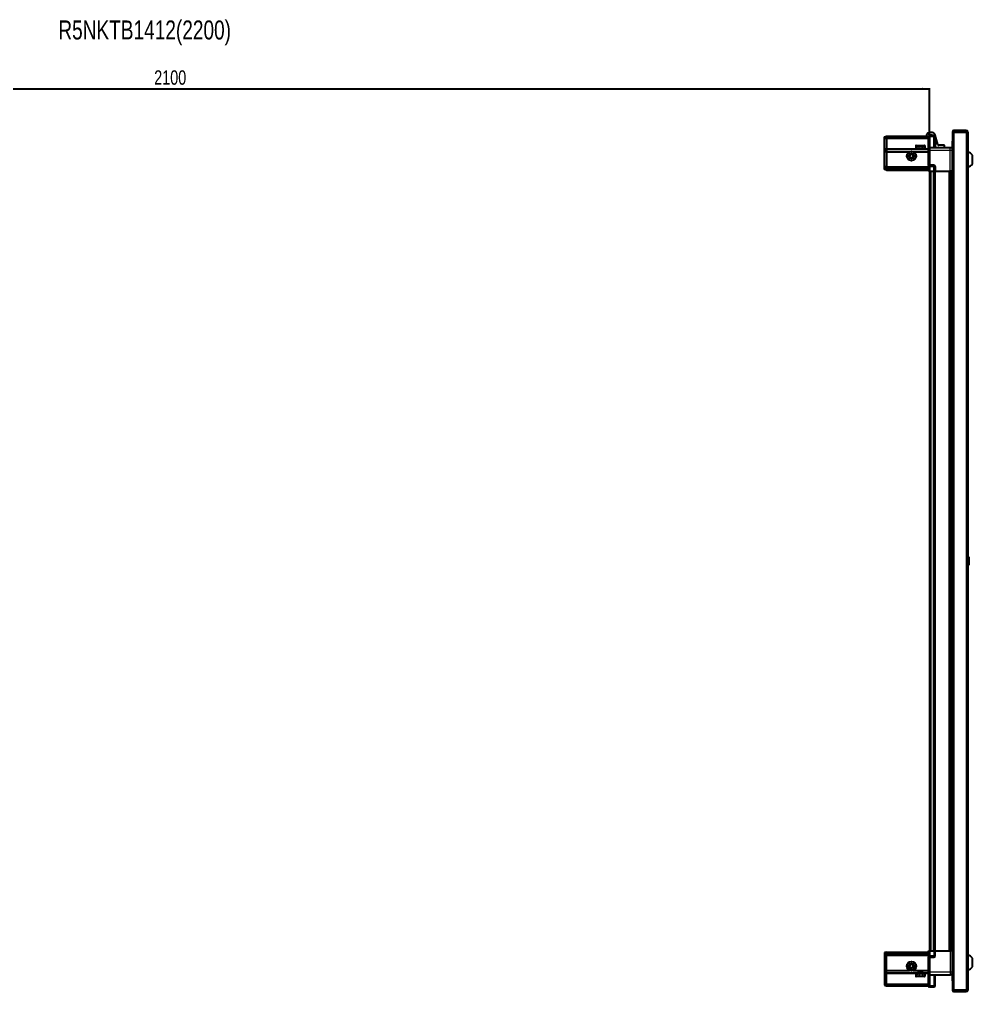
# Model space of a CAD drawing. Header units: millimetres. Extents: x 1219 to 6851, y -1882 to 1932.
# Drawn here: x 3889 to 5216, y 577 to 1930 of the extents above; entities that cross this region are included whole.
import ezdxf

# ---------------------------------------------------------------- set-up
doc = ezdxf.new("R2010")
doc.units = ezdxf.units.MM
doc.layers.add('FORMAT', color=7, linetype='Continuous')
doc.styles.add('SLDTEXTSTYLE0', font='TXT', dxfattribs={"width": 0.75})
doc.dimstyles.new('SLDDIMSTYLE0', dxfattribs={"dimtxt": 20, "dimasz": 10, "dimexe": 0, "dimexo": 0.0625, "dimgap": 5, "dimtad": 2, "dimdec": 1, "dimrnd": 1e-09, "dimzin": 12, "dimdsep": 46, "dimtxsty": 'SLDTEXTSTYLE0', "dimsah": 1, "dimcen": 0.09, "dimadec": 0, "dimazin": 3, "dimtfac": 1, "dimtofl": 0, "dimtmove": 0, "dimatfit": 3, "dimfxl": 0, "dimfrac": 2, "dimtolj": 1, "dimtzin": 12, "dimarcsym": 0})

# ---------------------------------------------------------------- blocks, each defined once
blk = doc.blocks.new('_D_6')
at = {"layer": 'FORMAT'}
for p, q in [((3056.5, 1719.3), (3056.5, 1834.8)), ((3056.5, 1833.8), (5156.5, 1833.8)), ((5156.5, 1719.3), (5156.5, 1834.8))]:
    blk.add_line(p, q, dxfattribs=at)
for points in [[(3056.5, 1833.8), (3066.5, 1832.3), (3066.5, 1835.4)], [(5156.5, 1833.8), (5146.5, 1835.4), (5146.5, 1832.3)]]:
    blk.add_solid(points, dxfattribs=at)
at = {"layer": 'FORMAT', "insert": (4076.9, 1859.6), "char_height": 20, "attachment_point": 1, "style": 'SLDTEXTSTYLE0'}
blk.add_mtext('2100', dxfattribs=at)

msp = doc.modelspace()

# ---------------------------------------------------------------- linework, layer by layer
at = {"color": 7, "linetype": 'Continuous', "lineweight": 25}
for p, q in [((5188.31, 1773.72), (5188.31, 1761.32)), ((5189.81, 1773.72), (5189.81, 1761.32)), ((5190.31, 1760.82), (5190.31, 1773.72)), ((5190.31, 1773.72), (5207.71, 1773.72)), ((5207.71, 1775.82), (5190.41, 1775.82)), ((5207.71, 1774.32), (5190.41, 1774.32)), ((5207.71, 1774.32), (5207.71, 1775.82)), ((5207.71, 1773.72), (5209.81, 1773.72)), ((5209.81, 1773.72), (5209.81, 578.92)), ((5093.81, 1767.02), (5096.81, 1767.82)), ((5093.81, 1765.17), (5093.81, 1767.02)), ((5093.81, 1765.17), (5096.81, 1765.32)), ((5093.81, 1750.82), (5093.81, 1765.17)), ((5096.81, 1767.82), (5096.81, 1765.32)), ((5096.81, 1767.82), (5155.11, 1767.82)), ((5096.81, 1765.32), (5096.81, 1750.82)), ((5096.81, 1765.32), (5155.11, 1765.32)), ((5152.44, 1769.56), (5151.95, 1767.82)), ((5155.98, 1769.32), (5155.11, 1768.82)), ((5155.11, 1768.82), (5155.11, 1767.32)), ((5155.11, 1752.52), (5155.11, 1767.32)), ((5156.31, 1769.32), (5155.98, 1769.32)), ((5156.31, 1767.32), (5156.31, 1769.32)), ((5156.31, 1769.32), (5162.31, 1769.32)), ((5156.31, 1767.32), (5156.31, 1752.52)), ((5160, 1772.82), (5156.77, 1772.82)), ((5164.31, 1767.32), (5164.31, 1752.32)), ((5168.09, 1756.41), (5164.32, 1769.56)), ((5188.21, 1760.82), (5188.21, 591.82)), ((5188.21, 1760.82), (5190.31, 1760.82)), ((5188.31, 1761.32), (5189.81, 1761.32)), ((5093.81, 1749.02), (5093.81, 1750.82)), ((5093.81, 1749.02), (5096.81, 1749.82)), ((5093.81, 1745.99), (5093.81, 1749.02)), ((5096.81, 1746.32), (5093.81, 1745.99)), ((5096.81, 1750.82), (5096.81, 1749.82)), ((5096.81, 1749.82), (5096.81, 1746.32)), ((5096.81, 1749.82), (5155.11, 1749.82)), ((5096.81, 1746.32), (5096.81, 1725.82)), ((5096.81, 1746.32), (5128.81, 1746.32)), ((5133.81, 1746.32), (5155.11, 1746.32)), ((5137.31, 1754.22), (5137.31, 1751.32)), ((5137.31, 1751.32), (5137.35, 1751.32)), ((5137.47, 1751.82), (5137.35, 1751.82)), ((5137.35, 1751.82), (5137.35, 1751.32)), ((5137.35, 1751.32), (5137.47, 1751.32)), ((5137.47, 1751.82), (5137.47, 1751.32)), ((5137.47, 1751.32), (5137.88, 1751.32)), ((5138.22, 1751.82), (5137.88, 1751.82)), ((5137.88, 1751.82), (5137.88, 1751.32)), ((5137.88, 1751.32), (5138.22, 1751.32)), ((5138.11, 1755.02), (5149.51, 1755.02)), ((5138.22, 1751.82), (5138.22, 1751.32)), ((5138.22, 1751.32), (5138.99, 1751.32)), ((5139.52, 1751.82), (5138.99, 1751.82)), ((5138.99, 1751.82), (5138.99, 1751.32)), ((5138.99, 1751.32), (5139.52, 1751.32)), ((5139.41, 1751.32), (5139.41, 1751.22)), ((5139.41, 1751.22), (5148.21, 1751.22)), ((5139.52, 1751.82), (5139.52, 1751.32)), ((5139.52, 1751.32), (5140.57, 1751.32)), ((5139.81, 1750.82), (5140.5, 1750.34)), ((5139.81, 1750.82), (5147.81, 1750.82)), ((5140.5, 1750.34), (5139.81, 1749.86)), ((5139.81, 1749.86), (5139.81, 1749.82)), ((5139.81, 1749.86), (5147.81, 1749.86)), ((5140.5, 1750.34), (5147.12, 1750.34)), ((5141.23, 1751.82), (5140.57, 1751.82)), ((5140.57, 1751.82), (5140.57, 1751.32)), ((5140.57, 1751.32), (5141.23, 1751.32)), ((5141.23, 1751.82), (5141.23, 1751.32)), ((5141.23, 1751.32), (5142.47, 1751.32)), ((5143.2, 1751.82), (5142.47, 1751.82)), ((5142.47, 1751.82), (5142.47, 1751.32)), ((5142.47, 1751.32), (5142.91, 1751.32)), ((5142.91, 1751.82), (5142.91, 1751.32)), ((5143.2, 1751.82), (5143.2, 1751.32)), ((5143.2, 1751.32), (5144.5, 1751.32)), ((5145.23, 1751.82), (5144.5, 1751.82)), ((5144.5, 1751.82), (5144.5, 1751.32)), ((5144.77, 1751.82), (5144.77, 1751.32)), ((5144.77, 1751.32), (5145.23, 1751.32)), ((5145.23, 1751.82), (5145.23, 1751.32)), ((5145.23, 1751.32), (5146.47, 1751.32)), ((5147.12, 1751.82), (5146.47, 1751.82)), ((5146.47, 1751.82), (5146.47, 1751.32)), ((5146.47, 1751.32), (5147.12, 1751.32)), ((5147.12, 1751.82), (5147.12, 1751.32)), ((5147.12, 1751.32), (5148.17, 1751.32)), ((5147.12, 1750.34), (5147.81, 1750.82)), ((5147.81, 1749.86), (5147.12, 1750.34)), ((5147.81, 1749.82), (5147.81, 1749.86)), ((5148.69, 1751.82), (5148.17, 1751.82)), ((5148.17, 1751.82), (5148.17, 1751.32)), ((5148.17, 1751.32), (5148.69, 1751.32)), ((5148.21, 1751.22), (5148.21, 1751.32)), ((5148.69, 1751.82), (5148.69, 1751.32)), ((5148.69, 1751.32), (5149.45, 1751.32)), ((5149.78, 1751.82), (5149.45, 1751.82)), ((5149.45, 1751.82), (5149.45, 1751.32)), ((5149.45, 1751.32), (5149.78, 1751.32)), ((5149.78, 1751.82), (5149.78, 1751.32)), ((5149.78, 1751.32), (5150.17, 1751.32)), ((5150.28, 1751.82), (5150.17, 1751.82)), ((5150.17, 1751.82), (5150.17, 1751.32)), ((5150.17, 1751.32), (5150.28, 1751.32)), ((5150.28, 1751.82), (5150.28, 1751.32)), ((5150.28, 1751.32), (5150.31, 1751.32)), ((5150.31, 1751.32), (5150.31, 1754.22)), ((5155.11, 1752.32), (5155.11, 1752.52)), ((5156.31, 1752.32), (5155.11, 1752.32)), ((5155.11, 1748.32), (5155.11, 1752.32)), ((5155.11, 1728.02), (5155.11, 1748.32)), ((5156.31, 1752.52), (5156.31, 1752.32)), ((5156.31, 1752.32), (5156.31, 1748.32)), ((5156.31, 1752.32), (5185.31, 1752.32)), ((5156.31, 1748.32), (5156.31, 1728.02)), ((5177.26, 1755.32), (5169.53, 1755.32)), ((5177.26, 1752.32), (5177.26, 1755.32)), ((5093.81, 1725.82), (5093.81, 1745.99)), ((5216.41, 1729.32), (5216.41, 1741.32)), ((5093.81, 1724.02), (5093.81, 1725.82)), ((5096.81, 1724.82), (5093.81, 1724.02)), ((5093.81, 1723.28), (5093.81, 1724.02)), ((5096.81, 1723.82), (5093.81, 1723.28)), ((5093.81, 1722.78), (5093.81, 1723.28)), ((5093.81, 1721.63), (5093.81, 1722.78)), ((5096.81, 1722.32), (5093.81, 1722.78)), ((5096.81, 1720.82), (5093.81, 1721.63)), ((5096.81, 1725.82), (5096.81, 1724.82)), ((5096.81, 1724.82), (5096.81, 1723.82)), ((5096.81, 1724.82), (5155.11, 1724.82)), ((5096.81, 1723.82), (5096.81, 1722.32)), ((5096.81, 1723.82), (5155.11, 1723.82)), ((5096.81, 1722.32), (5155.11, 1722.32)), ((5096.81, 1722.32), (5096.81, 1720.82)), ((5096.81, 1720.82), (5155.11, 1720.82)), ((5155.11, 1727.82), (5155.11, 1728.02)), ((5156.31, 1727.82), (5155.11, 1727.82)), ((5155.11, 1727.82), (5155.11, 1727.15)), ((5155.11, 1719.32), (5155.11, 1727.15)), ((5155.98, 1719.32), (5155.11, 1719.32)), ((5155.98, 1725.82), (5155.98, 1719.32)), ((5156.31, 1719.32), (5155.98, 1719.32)), ((5156.31, 1728.02), (5156.31, 1727.82)), ((5156.31, 1725.82), (5156.31, 1727.82)), ((5156.31, 1727.82), (5162.31, 1727.82)), ((5156.31, 1725.82), (5156.31, 1727.82)), ((5156.31, 1725.82), (5156.31, 1719.32)), ((5156.31, 1719.32), (5162.31, 1719.32)), ((5156.46, 1719.32), (5156.46, 633.32)), ((5164.31, 1719.32), (5162.31, 1719.32)), ((5163.66, 1719.32), (5163.66, 633.32)), ((5164.31, 1725.82), (5164.31, 1719.32)), ((5164.31, 1719.32), (5185.31, 1719.32)), ((5186.33, 633.32), (5186.33, 1719.32)), ((5186.37, 633.32), (5186.37, 1719.32)), ((5188.16, 1719.32), (5188.16, 633.32)), ((5210.8, 1182.11), (5209.81, 1181.12)), ((5211.31, 1182.11), (5210.8, 1182.11)), ((5210.8, 1182.11), (5210.8, 1170.54)), ((5211.31, 1182.11), (5211.31, 1170.54)), ((5209.81, 1171.52), (5210.8, 1170.54)), ((5210.8, 1170.54), (5211.31, 1170.54)), ((5096.81, 631.82), (5093.81, 631.02)), ((5093.81, 631.02), (5093.81, 629.87)), ((5096.81, 630.32), (5093.81, 629.87)), ((5093.81, 629.87), (5093.81, 629.37)), ((5096.81, 628.82), (5093.81, 629.37)), ((5093.81, 629.37), (5093.81, 628.63)), ((5096.81, 627.82), (5093.81, 628.63)), ((5093.81, 628.63), (5093.81, 626.82)), ((5093.81, 626.82), (5093.81, 606.66)), ((5096.81, 630.32), (5096.81, 631.82)), ((5096.81, 631.82), (5155.11, 631.82)), ((5096.81, 628.82), (5096.81, 630.32)), ((5096.81, 630.32), (5155.11, 630.32)), ((5096.81, 628.82), (5155.11, 628.82)), ((5096.81, 627.82), (5096.81, 628.82)), ((5096.81, 627.82), (5155.11, 627.82)), ((5096.81, 626.82), (5096.81, 627.82)), ((5096.81, 606.32), (5096.81, 626.82)), ((5155.11, 625.5), (5155.11, 633.32)), ((5155.11, 633.32), (5155.98, 633.32)), ((5155.11, 625.5), (5155.11, 624.82)), ((5156.31, 624.82), (5155.11, 624.82)), ((5155.11, 624.62), (5155.11, 624.82)), ((5155.11, 604.32), (5155.11, 624.62)), ((5155.98, 633.32), (5155.98, 633.32)), ((5155.98, 633.32), (5155.98, 626.82)), ((5156.31, 633.32), (5155.98, 633.32)), ((5156.31, 633.32), (5156.31, 626.82)), ((5156.31, 633.32), (5156.31, 633.32)), ((5156.31, 633.32), (5162.31, 633.32)), ((5156.31, 633.32), (5156.31, 626.82)), ((5156.31, 624.82), (5156.31, 626.82)), ((5156.31, 624.82), (5156.31, 624.62)), ((5156.31, 624.82), (5162.31, 624.82)), ((5156.31, 624.62), (5156.31, 604.32)), ((5164.31, 633.32), (5162.31, 633.32)), ((5164.31, 626.82), (5164.31, 633.32)), ((5164.31, 633.32), (5185.31, 633.32)), ((5216.41, 611.32), (5216.41, 623.32)), ((5096.81, 606.32), (5093.81, 606.66)), ((5093.81, 606.66), (5093.81, 603.63)), ((5093.81, 603.63), (5096.81, 602.82)), ((5093.81, 603.63), (5093.81, 601.82)), ((5093.81, 601.82), (5093.81, 587.48)), ((5096.81, 606.32), (5128.81, 606.32)), ((5096.81, 602.82), (5096.81, 606.32)), ((5096.81, 602.82), (5155.11, 602.82)), ((5096.81, 601.82), (5096.81, 602.82)), ((5096.81, 587.32), (5096.81, 601.82)), ((5133.81, 606.32), (5155.11, 606.32)), ((5137.31, 601.32), (5137.31, 598.42)), ((5137.33, 601.32), (5137.31, 601.32)), ((5137.33, 600.82), (5137.33, 601.32)), ((5137.43, 601.32), (5137.33, 601.32)), ((5137.33, 600.82), (5137.43, 600.82)), ((5137.43, 600.82), (5137.43, 601.32)), ((5137.8, 601.32), (5137.43, 601.32)), ((5137.8, 600.82), (5137.8, 601.32)), ((5138.12, 601.32), (5137.8, 601.32)), ((5137.8, 600.82), (5138.12, 600.82)), ((5149.51, 597.62), (5138.11, 597.62)), ((5138.12, 600.82), (5138.12, 601.32)), ((5138.86, 601.32), (5138.12, 601.32)), ((5138.86, 600.82), (5138.86, 601.32)), ((5139.37, 601.32), (5138.86, 601.32)), ((5138.86, 600.82), (5139.37, 600.82)), ((5139.37, 600.82), (5139.37, 601.32)), ((5140.4, 601.32), (5139.37, 601.32)), ((5139.41, 601.42), (5139.41, 601.32)), ((5148.21, 601.42), (5139.41, 601.42)), ((5139.81, 602.82), (5139.81, 602.79)), ((5139.81, 602.79), (5140.5, 602.31)), ((5147.81, 602.79), (5139.81, 602.79)), ((5140.5, 602.31), (5139.81, 601.82)), ((5147.81, 601.82), (5139.81, 601.82)), ((5140.4, 600.82), (5140.4, 601.32)), ((5141.05, 601.32), (5140.4, 601.32)), ((5140.4, 600.82), (5141.05, 600.82)), ((5147.12, 602.31), (5140.5, 602.31)), ((5141.05, 600.82), (5141.05, 601.32)), ((5142.28, 601.32), (5141.05, 601.32)), ((5142.28, 600.82), (5142.28, 601.32)), ((5142.77, 601.32), (5142.28, 601.32)), ((5142.28, 600.82), (5143, 600.82)), ((5142.77, 600.82), (5142.77, 601.32)), ((5143, 600.82), (5143, 601.32)), ((5144.3, 601.32), (5143, 601.32)), ((5144.3, 600.82), (5144.3, 601.32)), ((5144.3, 600.82), (5145.04, 600.82)), ((5144.64, 600.82), (5144.64, 601.32)), ((5145.04, 601.32), (5144.64, 601.32)), ((5145.04, 600.82), (5145.04, 601.32)), ((5146.28, 601.32), (5145.04, 601.32)), ((5146.28, 600.82), (5146.28, 601.32)), ((5146.95, 601.32), (5146.28, 601.32)), ((5146.28, 600.82), (5146.95, 600.82)), ((5146.95, 600.82), (5146.95, 601.32)), ((5148.02, 601.32), (5146.95, 601.32)), ((5147.12, 602.31), (5147.81, 602.79)), ((5147.81, 601.82), (5147.12, 602.31)), ((5147.81, 602.79), (5147.81, 602.82)), ((5148.02, 600.82), (5148.02, 601.32)), ((5148.55, 601.32), (5148.02, 601.32)), ((5148.02, 600.82), (5148.55, 600.82)), ((5148.21, 601.32), (5148.21, 601.42)), ((5148.55, 600.82), (5148.55, 601.32)), ((5149.34, 601.32), (5148.55, 601.32)), ((5149.34, 600.82), (5149.34, 601.32)), ((5149.7, 601.32), (5149.34, 601.32)), ((5149.34, 600.82), (5149.7, 600.82)), ((5149.7, 600.82), (5149.7, 601.32)), ((5150.13, 601.32), (5149.7, 601.32)), ((5150.13, 600.82), (5150.13, 601.32)), ((5150.26, 601.32), (5150.13, 601.32)), ((5150.13, 600.82), (5150.26, 600.82)), ((5150.26, 600.82), (5150.26, 601.32)), ((5150.31, 601.32), (5150.26, 601.32)), ((5150.31, 598.42), (5150.31, 601.32)), ((5155.11, 600.32), (5155.11, 604.32)), ((5156.31, 600.32), (5155.11, 600.32)), ((5155.11, 600.12), (5155.11, 600.32)), ((5155.11, 585.32), (5155.11, 600.12)), ((5156.31, 604.32), (5156.31, 600.32)), ((5156.31, 600.32), (5156.31, 600.12)), ((5156.31, 600.32), (5185.31, 600.32)), ((5156.31, 600.12), (5156.31, 585.32)), ((5156.31, 600.12), (5156.31, 585.32)), ((5164.31, 585.32), (5164.31, 600.32)), ((5093.81, 587.48), (5096.81, 587.32)), ((5093.81, 587.48), (5093.81, 585.63)), ((5093.81, 585.63), (5096.81, 584.82)), ((5096.81, 587.32), (5155.11, 587.32)), ((5096.81, 584.82), (5096.81, 587.32)), ((5096.81, 584.82), (5155.11, 584.82)), ((5155.11, 585.32), (5155.11, 583.82)), ((5155.11, 583.82), (5155.98, 583.32)), ((5156.31, 583.32), (5155.98, 583.32)), ((5156.31, 583.32), (5156.31, 585.32)), ((5156.31, 583.32), (5162.31, 583.32)), ((5190.31, 591.82), (5188.21, 591.82)), ((5188.31, 591.32), (5189.81, 591.32)), ((5188.31, 591.32), (5188.31, 578.92)), ((5189.81, 591.32), (5189.81, 578.92)), ((5190.31, 578.92), (5190.31, 591.82)), ((5207.71, 578.92), (5190.31, 578.92)), ((5190.41, 578.32), (5207.71, 578.32)), ((5190.41, 576.82), (5207.71, 576.82)), ((5209.81, 578.92), (5207.71, 578.92)), ((5207.71, 578.32), (5207.71, 576.82))]:
    msp.add_line(p, q, dxfattribs=at)
at = {"color": 8, "linetype": 'Continuous', "lineweight": 18}
for p, q in [((5189.81, 1773.72), (5188.31, 1773.72)), ((5190.41, 1774.32), (5190.41, 1775.82)), ((5207.71, 1773.72), (5207.71, 578.92)), ((5156.31, 1767.32), (5155.11, 1767.32)), ((5156.31, 1767.32), (5162.31, 1767.32)), ((5162.31, 1767.32), (5162.31, 1769.32)), ((5162.31, 1767.32), (5164.31, 1767.32)), ((5162.31, 1752.32), (5162.31, 1767.32)), ((5190.31, 1760.82), (5190.31, 591.82)), ((5093.81, 1750.82), (5096.81, 1750.82)), ((5096.81, 1750.82), (5139.81, 1750.82)), ((5137.31, 1754.22), (5150.31, 1754.22)), ((5147.81, 1750.82), (5155.11, 1750.82)), ((5155.11, 1752.52), (5156.31, 1752.52)), ((5156.31, 1748.32), (5155.11, 1748.32)), ((5156.31, 1748.32), (5185.31, 1748.32)), ((5185.31, 1719.32), (5185.31, 1748.32)), ((5096.81, 1725.82), (5093.81, 1725.82)), ((5096.81, 1725.82), (5155.11, 1725.82)), ((5155.11, 1728.02), (5156.31, 1728.02)), ((5156.31, 1725.82), (5155.98, 1725.82)), ((5156.31, 1725.82), (5162.31, 1725.82)), ((5158.46, 1719.32), (5158.46, 633.32)), ((5161.66, 1719.32), (5161.66, 633.32)), ((5162.31, 1725.82), (5162.31, 1727.82)), ((5162.31, 1719.32), (5162.31, 1725.82)), ((5164.31, 1725.82), (5162.31, 1725.82)), ((5164.31, 1719.32), (5164.31, 633.32)), ((5183.71, 633.32), (5183.71, 1719.32)), ((5185.13, 1719.32), (5185.13, 633.32)), ((5187.58, 633.32), (5187.58, 1719.32)), ((5096.81, 626.82), (5093.81, 626.82)), ((5096.81, 626.82), (5155.11, 626.82)), ((5156.31, 624.62), (5155.11, 624.62)), ((5156.31, 633.32), (5155.98, 633.32)), ((5156.31, 626.82), (5155.98, 626.82)), ((5156.31, 626.82), (5162.31, 626.82)), ((5162.31, 633.32), (5162.31, 626.82)), ((5164.31, 626.82), (5162.31, 626.82)), ((5162.31, 626.82), (5162.31, 624.82)), ((5185.31, 633.32), (5185.31, 604.32)), ((5093.81, 601.82), (5096.81, 601.82)), ((5096.81, 601.82), (5139.81, 601.82)), ((5150.31, 598.42), (5137.31, 598.42)), ((5147.81, 601.82), (5155.11, 601.82)), ((5156.31, 604.32), (5155.11, 604.32)), ((5156.31, 600.12), (5155.11, 600.12)), ((5156.31, 604.32), (5185.31, 604.32)), ((5162.31, 600.32), (5162.31, 585.32)), ((5156.31, 585.32), (5155.11, 585.32)), ((5156.31, 585.32), (5162.31, 585.32)), ((5162.31, 585.32), (5164.31, 585.32)), ((5162.31, 585.32), (5162.31, 583.32)), ((5189.81, 578.92), (5188.31, 578.92)), ((5190.41, 578.32), (5190.41, 576.82))]:
    msp.add_line(p, q, dxfattribs=at)
at = {"color": 7, "linetype": 'Continuous', "lineweight": 25}
for centre, radius in [((5131.31, 1740.32), 6.5), ((5131.31, 1740.32), 3.46), ((5131.31, 612.32), 6.5), ((5131.31, 612.32), 3.46)]:
    msp.add_circle(centre, radius, dxfattribs=at)
at = {"color": 8, "linetype": 'Continuous', "lineweight": 18}
for centre in [(5131.31, 1740.32), (5131.31, 612.32)]:
    msp.add_circle(centre, 5.7, dxfattribs=at)
at = {"color": 7, "linetype": 'Continuous', "lineweight": 25}
for centre, radius, start, end in [((5190.41, 1773.72), 2.1, 90, 180), ((5190.41, 1773.72), 0.6, 90, 180), ((5207.71, 1773.72), 2.1, 0, 90), ((5207.71, 1773.72), 0.6, 0, 90), ((5156.77, 1768.32), 4.5, 90, 164), ((5158.36, 1767.92), 1.9, 47.4631, 132.5369), ((5160, 1768.32), 4.5, 16, 90), ((5162.31, 1767.32), 2, 0, 90), ((5138.11, 1754.22), 0.8, 90, 180), ((5139.41, 1750.82), 0.4, 0, 90), ((5148.21, 1750.82), 0.4, 90, 180), ((5149.51, 1754.22), 0.8, 0, 90), ((5169.53, 1756.82), 1.5, 196, 270), ((5131.31, 1740.32), 2.5, 120.74103, 180.74103), ((5131.31, 1740.32), 2.5, 180.74103, 240.74103), ((5131.31, 1740.32), 2.5, 60.74103, 120.74103), ((5131.31, 1740.32), 2.5, 240.74103, 300.74103), ((5131.31, 1740.32), 2.5, 0.74103, 60.74103), ((5131.31, 1740.32), 2.5, 300.74103, 0.74103), ((5206.79, 1734.3), 11.91, 36.1266, 75.29965), ((5162.31, 1725.82), 2, 0, 90), ((5206.79, 1736.35), 11.91, 284.70035, 323.8734), ((5162.31, 626.82), 2, 270, 0), ((5206.79, 616.3), 11.91, 36.1266, 75.29965), ((5131.31, 612.32), 2.5, 155.91157, 215.91157), ((5131.31, 612.32), 2.5, 95.91157, 155.91157), ((5131.31, 612.32), 2.5, 215.91157, 275.91157), ((5131.31, 612.32), 2.5, 35.91157, 95.91157), ((5131.31, 612.32), 2.5, 275.91157, 335.91157), ((5131.31, 612.32), 2.5, 335.91157, 35.91157), ((5206.79, 618.35), 11.91, 284.70035, 323.8734), ((5138.11, 598.42), 0.8, 180, 270), ((5139.41, 601.82), 0.4, 270, 0), ((5148.21, 601.82), 0.4, 180, 270), ((5149.51, 598.42), 0.8, 270, 0), ((5162.31, 585.32), 2, 270, 0), ((5190.41, 578.92), 2.1, 180, 270), ((5190.41, 578.92), 0.6, 180, 270), ((5207.71, 578.92), 2.1, 270, 0), ((5207.71, 578.92), 0.6, 270, 0)]:
    msp.add_arc(centre, radius, start, end, dxfattribs=at)
for centre, start_param, end_param in [((5152.51, 1725.82), 0, 0.7227342), ((5152.51, 626.82), 5.5604511, 6.2831853)]:
    msp.add_ellipse(centre, major_axis=(3.46, 0), ratio=0.5773503, start_param=start_param, end_param=end_param, dxfattribs=at)
for points, knots in [([(5185.31, 1752.32), (5185.75, 1752.28), (5186.43, 1752.21), (5187.24, 1751.77), (5187.8, 1751.33), (5188.08, 1750.96), (5188.21, 1750.77)], [0, 0, 0, 0, 0.3842982, 0.5911726, 0.8024372, 1, 1, 1, 1]), ([(5128.79, 1741.73), (5129.24, 1742), (5130.06, 1742.49), (5130.89, 1742.98), (5131.27, 1743.21)], [0, 0, 0, 0, 0.5346859, 1, 1, 1, 1]), ([(5128.83, 1738.85), (5128.83, 1738.97), (5128.82, 1739.57), (5128.81, 1740.57), (5128.8, 1741.39), (5128.79, 1741.73)], [0, 0, 0, 0, 0.1331247, 0.6370994, 1, 1, 1, 1]), ([(5131.35, 1737.44), (5130.9, 1737.69), (5130.06, 1738.16), (5129.22, 1738.63), (5128.83, 1738.85)], [0, 0, 0, 0, 0.5346859, 1, 1, 1, 1]), ([(5131.27, 1743.21), (5131.72, 1742.96), (5132.57, 1742.49), (5133.4, 1742.02), (5133.79, 1741.8)], [0, 0, 0, 0, 0.5346859, 1, 1, 1, 1]), ([(5133.83, 1738.91), (5133.39, 1738.65), (5132.56, 1738.16), (5131.73, 1737.67), (5131.35, 1737.44)], [0, 0, 0, 0, 0.5346859, 1, 1, 1, 1]), ([(5133.79, 1741.8), (5133.8, 1741.45), (5133.81, 1740.63), (5133.82, 1739.64), (5133.83, 1739.04), (5133.83, 1738.91)], [0, 0, 0, 0, 0.3629006, 0.8668753, 1, 1, 1, 1]), ([(5188.16, 1719.32), (5188.12, 1719.32), (5187.9, 1719.32), (5187.18, 1719.32), (5186.22, 1719.32), (5185.57, 1719.32), (5185.31, 1719.32)], [0, 0, 0, 0, 0.07170733, 0.42097906, 0.77025079, 1, 1, 1, 1]), ([(5188.16, 633.32), (5188.12, 633.32), (5187.9, 633.32), (5187.18, 633.32), (5186.22, 633.32), (5185.57, 633.32), (5185.31, 633.32)], [0, 0, 0, 0, 0.0717073, 0.4209791, 0.7702508, 1, 1, 1, 1]), ([(5128.44, 612.03), (5128.65, 612.5), (5129.04, 613.38), (5129.44, 614.25), (5129.62, 614.66)], [0, 0, 0, 0, 0.53468586, 1, 1, 1, 1]), ([(5130.13, 609.69), (5129.83, 610.11), (5129.26, 610.89), (5128.7, 611.66), (5128.44, 612.03)], [0, 0, 0, 0, 0.5346859, 1, 1, 1, 1]), ([(5129.62, 614.66), (5129.96, 614.7), (5130.78, 614.78), (5131.77, 614.88), (5132.36, 614.95), (5132.49, 614.96)], [0, 0, 0, 0, 0.3629006, 0.8668753, 1, 1, 1, 1]), ([(5133, 609.99), (5132.88, 609.97), (5132.28, 609.91), (5131.29, 609.81), (5130.48, 609.72), (5130.13, 609.69)], [0, 0, 0, 0, 0.1331247, 0.6370994, 1, 1, 1, 1]), ([(5132.49, 614.96), (5132.79, 614.54), (5133.36, 613.76), (5133.92, 612.98), (5134.18, 612.62)], [0, 0, 0, 0, 0.5346859, 1, 1, 1, 1]), ([(5134.18, 612.62), (5133.97, 612.15), (5133.58, 611.27), (5133.19, 610.39), (5133, 609.99)], [0, 0, 0, 0, 0.5346859, 1, 1, 1, 1]), ([(5185.31, 600.32), (5185.75, 600.37), (5186.43, 600.44), (5187.24, 600.88), (5187.8, 601.32), (5188.08, 601.69), (5188.21, 601.87)], [0, 0, 0, 0, 0.3842982, 0.5911726, 0.8024372, 1, 1, 1, 1])]:
    msp.add_open_spline(points, degree=3, knots=knots, dxfattribs=at)
at = {"color": 8, "linetype": 'Continuous', "lineweight": 18}
for points in [[(5185.31, 1748.32), (5185.31, 1748.85), (5185.31, 1749.9), (5185.31, 1751.22), (5185.31, 1752.14), (5185.31, 1752.26), (5185.31, 1752.32)], [(5185.31, 604.32), (5185.31, 603.8), (5185.31, 602.75), (5185.31, 601.43), (5185.31, 600.5), (5185.31, 600.38), (5185.31, 600.32)]]:
    msp.add_open_spline(points, degree=3, dxfattribs=at)
for points in [[(5185.31, 1748.32), (5185.75, 1748.32), (5186.43, 1748.32), (5187.24, 1748.32), (5187.8, 1748.32), (5188.08, 1748.32), (5188.21, 1748.32)], [(5185.31, 604.32), (5185.75, 604.32), (5186.43, 604.32), (5187.24, 604.32), (5187.8, 604.32), (5188.08, 604.32), (5188.21, 604.32)]]:
    msp.add_open_spline(points, degree=3, knots=[0, 0, 0, 0, 0.38429816, 0.59117259, 0.8024372, 1, 1, 1, 1], dxfattribs=at)

# ---------------------------------------------------------------- texts
at = {"layer": 'FORMAT', "insert": (3943.43, 1929.07), "char_height": 26.4583, "attachment_point": 1, "style": 'SLDTEXTSTYLE0'}
msp.add_mtext('R5NKTB1412(2200)', dxfattribs=at)

# ---------------------------------------------------------------- dimensions: what is measured, and where the dimension line sits
at = {"layer": 'FORMAT'}
dim = msp.add_linear_dim(base=(5156.46, 1833.82), p1=(3056.46, 1719.32), p2=(5156.46, 1719.32), angle=0, dimstyle='SLDDIMSTYLE0', dxfattribs=at)
dim.commit()
dim.dimension.update_dxf_attribs({"geometry": '_D_6', "text_midpoint": (4106.46, 1833.82), "dimtype": 160})

doc.saveas('drawing.dxf')
